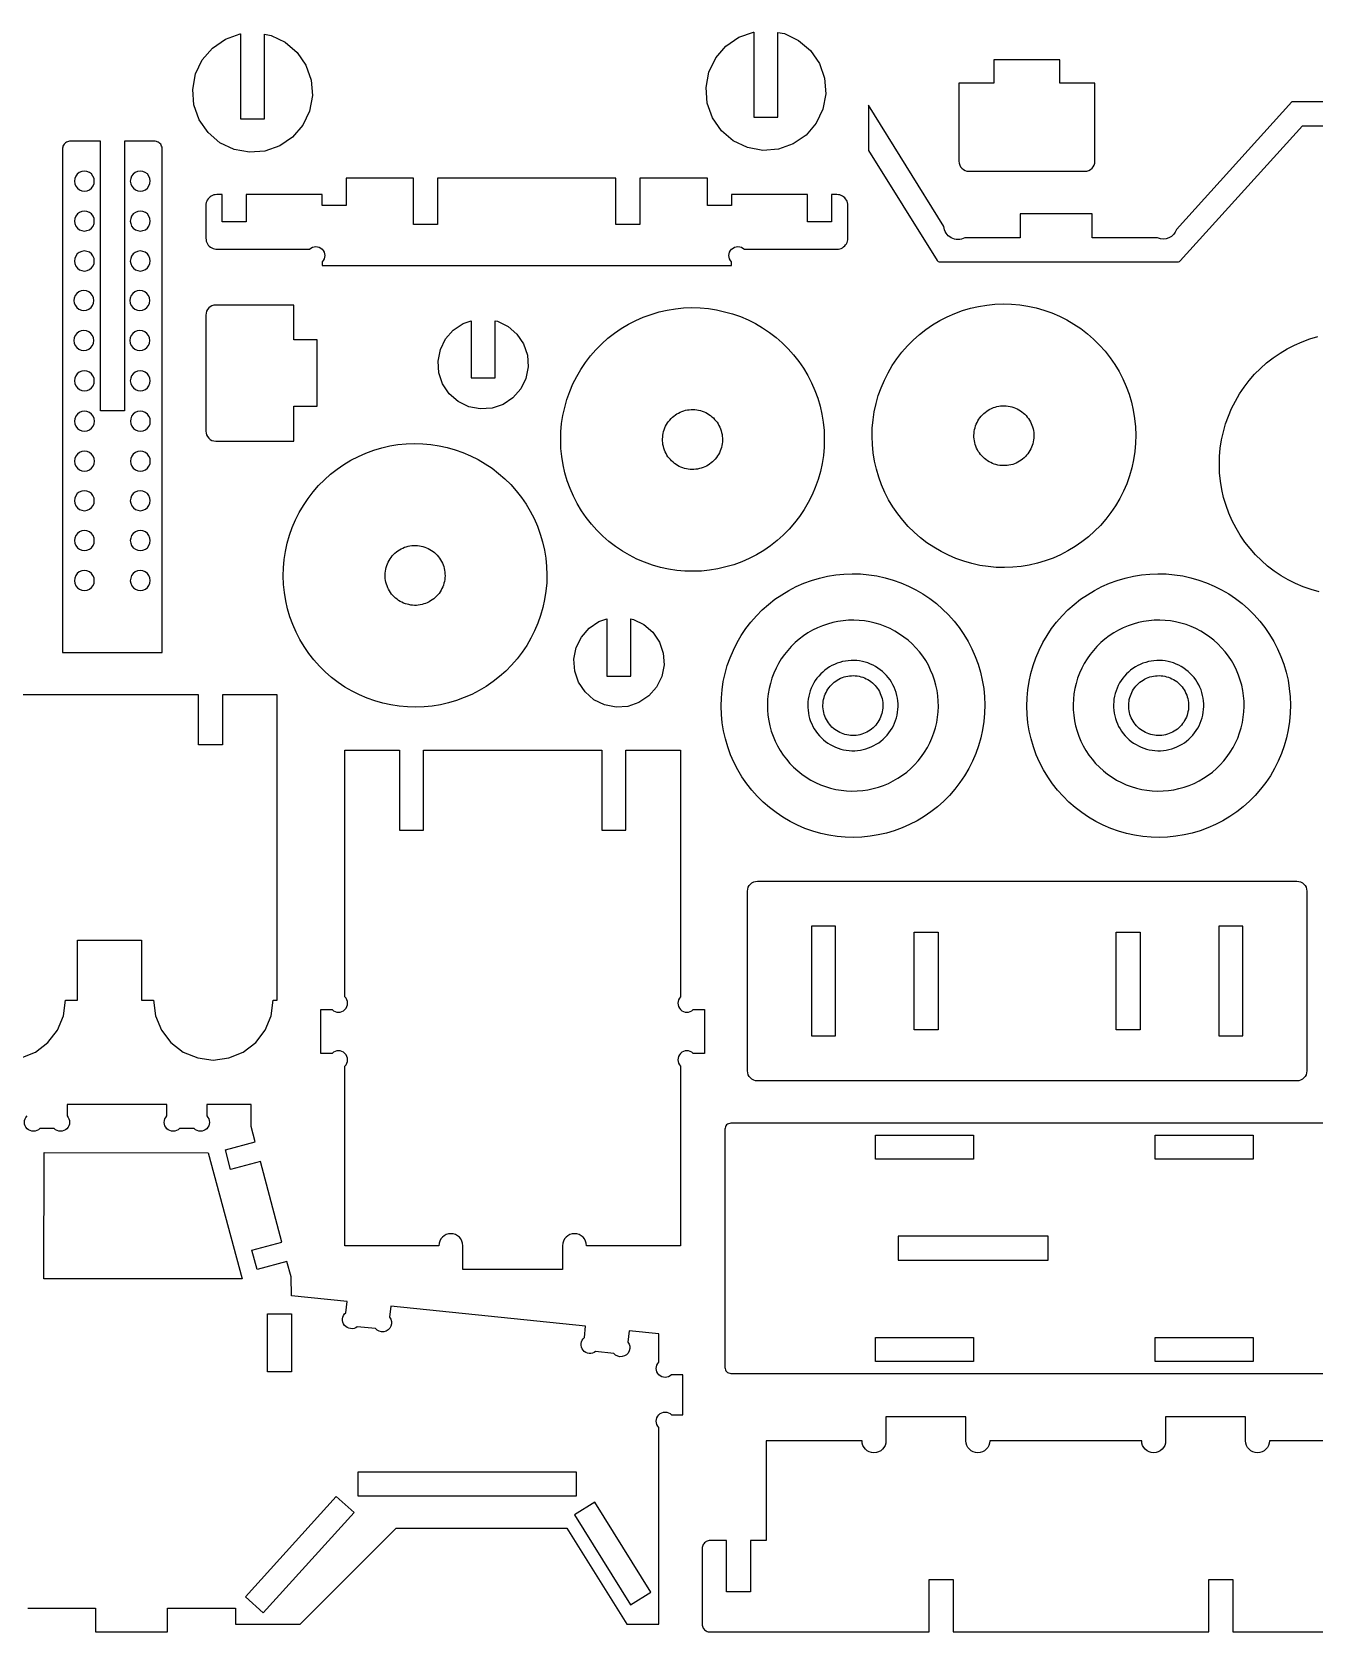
# Model space of a CAD drawing. Extents: x 0.7 to 47.3, y 0.7 to 17.5.
# Drawn here: x 11.88 to 25.25, y 0.72 to 17.41 of the extents above; entities that cross this region are included whole.
import ezdxf

# ---------------------------------------------------------------- set-up
doc = ezdxf.new("R2010")
doc.units = 0
doc.header["$MEASUREMENT"] = 0
for name, color, linetype in [('EXT', 1, 'CONTINUOUS'), ('INT', 150, 'CONTINUOUS'), ('POCKET_1_1MM', 105, 'CONTINUOUS')]:
    doc.layers.add(name, color=color, linetype=linetype)

msp = doc.modelspace()

# ---------------------------------------------------------------- linework, layer by layer
at = {"layer": 'EXT'}
for points in [[(14.596, 16.311), (14.462, 16.219), (14.308, 16.165), (14.146, 16.152), (13.985, 16.182), (13.838, 16.252), (13.714, 16.358), (13.621, 16.492), (13.567, 16.646), (13.554, 16.809), (13.584, 16.969), (13.654, 17.116), (13.76, 17.24), (13.895, 17.333), (14.048, 17.387), (14.053, 17.387), (14.053, 16.5), (14.303, 16.5), (14.303, 17.383), (14.372, 17.37), (14.519, 17.3), (14.643, 17.194), (14.735, 17.06), (14.79, 16.906), (14.802, 16.743), (14.773, 16.583), (14.702, 16.435)], [(19.951, 16.331), (19.816, 16.239), (19.663, 16.184), (19.5, 16.172), (19.339, 16.201), (19.192, 16.272), (19.068, 16.377), (18.976, 16.512), (18.921, 16.666), (18.909, 16.828), (18.938, 16.989), (19.009, 17.136), (19.115, 17.26), (19.249, 17.353), (19.403, 17.407), (19.407, 17.407), (19.407, 16.519), (19.657, 16.519), (19.657, 17.403), (19.726, 17.39), (19.873, 17.32), (19.997, 17.214), (20.09, 17.079), (20.144, 16.926), (20.157, 16.763), (20.127, 16.602), (20.057, 16.455)], [(12.247, 16.262), (12.237, 16.257), (12.228, 16.251), (12.22, 16.244), (12.212, 16.236), (12.206, 16.227), (12.201, 16.217), (12.198, 16.207), (12.196, 16.196), (12.195, 16.185), (12.195, 10.935), (13.237, 10.935), (13.237, 16.185), (13.236, 16.196), (13.234, 16.207), (13.23, 16.217), (13.226, 16.227), (13.22, 16.236), (13.212, 16.244), (13.204, 16.251), (13.195, 16.257), (13.185, 16.262), (13.175, 16.266), (13.164, 16.268), (13.153, 16.269), (12.841, 16.269), (12.841, 13.456), (12.591, 13.456), (12.591, 16.269), (12.278, 16.269), (12.268, 16.268), (12.257, 16.266)], [(17.831, 12.15), (17.769, 12.211), (17.712, 12.275), (17.659, 12.343), (17.61, 12.414), (17.565, 12.488), (17.526, 12.565), (17.491, 12.644), (17.461, 12.725), (17.437, 12.808), (17.418, 12.892), (17.404, 12.978), (17.395, 13.064), (17.392, 13.15), (17.394, 13.236), (17.402, 13.322), (17.415, 13.408), (17.434, 13.492), (17.457, 13.575), (17.486, 13.657), (17.52, 13.736), (17.559, 13.813), (17.602, 13.888), (17.651, 13.959), (17.703, 14.028), (17.76, 14.093), (17.821, 14.154), (17.885, 14.212), (17.953, 14.265), (18.024, 14.314), (18.099, 14.358), (18.175, 14.398), (18.254, 14.433), (18.336, 14.462), (18.418, 14.487), (18.503, 14.506), (18.588, 14.52), (18.674, 14.529), (18.76, 14.532), (18.846, 14.529), (18.933, 14.522), (19.018, 14.509), (19.102, 14.49), (19.185, 14.467), (19.267, 14.438), (19.346, 14.404), (19.423, 14.365), (19.498, 14.321), (19.57, 14.273), (19.638, 14.221), (19.703, 14.164), (19.765, 14.103), (19.822, 14.039), (19.875, 13.971), (19.924, 13.899), (19.969, 13.825), (20.008, 13.748), (20.043, 13.669), (20.073, 13.588), (20.097, 13.505), (20.116, 13.421), (20.13, 13.336), (20.139, 13.25), (20.142, 13.164), (20.14, 13.077), (20.132, 12.991), (20.119, 12.906), (20.101, 12.822), (20.077, 12.738), (20.048, 12.657), (20.014, 12.578), (19.975, 12.5), (19.932, 12.426), (19.883, 12.354), (19.831, 12.286), (19.774, 12.221), (19.713, 12.159), (19.649, 12.102), (19.581, 12.048), (19.51, 12), (19.435, 11.955), (19.359, 11.916), (19.28, 11.881), (19.198, 11.851), (19.116, 11.827), (19.031, 11.807), (18.946, 11.793), (18.86, 11.785), (18.774, 11.782), (18.688, 11.784), (18.602, 11.792), (18.516, 11.805), (18.432, 11.823), (18.349, 11.847), (18.267, 11.876), (18.188, 11.91), (18.111, 11.949), (18.036, 11.992), (17.964, 12.04), (17.896, 12.093)], [(21.079, 12.189), (21.017, 12.25), (20.96, 12.314), (20.907, 12.382), (20.858, 12.454), (20.813, 12.528), (20.774, 12.604), (20.739, 12.684), (20.709, 12.765), (20.685, 12.848), (20.666, 12.932), (20.652, 13.017), (20.643, 13.103), (20.64, 13.189), (20.642, 13.276), (20.65, 13.362), (20.663, 13.447), (20.682, 13.531), (20.705, 13.614), (20.734, 13.696), (20.768, 13.775), (20.807, 13.853), (20.85, 13.927), (20.899, 13.999), (20.951, 14.067), (21.008, 14.132), (21.069, 14.194), (21.133, 14.251), (21.201, 14.304), (21.272, 14.353), (21.347, 14.398), (21.423, 14.437), (21.502, 14.472), (21.584, 14.502), (21.666, 14.526), (21.751, 14.545), (21.836, 14.559), (21.922, 14.568), (22.008, 14.571), (22.095, 14.569), (22.181, 14.561), (22.266, 14.548), (22.35, 14.53), (22.433, 14.506), (22.515, 14.477), (22.594, 14.443), (22.671, 14.404), (22.746, 14.361), (22.818, 14.313), (22.886, 14.26), (22.951, 14.203), (23.013, 14.142), (23.07, 14.078), (23.123, 14.01), (23.172, 13.939), (23.217, 13.865), (23.256, 13.788), (23.291, 13.709), (23.321, 13.628), (23.345, 13.545), (23.364, 13.461), (23.378, 13.375), (23.387, 13.289), (23.39, 13.203), (23.388, 13.117), (23.38, 13.031), (23.367, 12.945), (23.349, 12.861), (23.325, 12.778), (23.296, 12.696), (23.262, 12.617), (23.223, 12.54), (23.18, 12.465), (23.131, 12.394), (23.079, 12.325), (23.022, 12.26), (22.961, 12.199), (22.897, 12.141), (22.829, 12.088), (22.758, 12.039), (22.683, 11.995), (22.607, 11.955), (22.528, 11.92), (22.446, 11.891), (22.364, 11.866), (22.279, 11.847), (22.194, 11.833), (22.108, 11.824), (22.022, 11.821), (21.936, 11.823), (21.85, 11.831), (21.764, 11.844), (21.68, 11.863), (21.597, 11.886), (21.515, 11.915), (21.436, 11.949), (21.359, 11.988), (21.284, 12.032), (21.212, 12.08), (21.144, 12.132)], [(16.894, 13.591), (16.792, 13.523), (16.676, 13.483), (16.553, 13.475), (16.433, 13.498), (16.322, 13.553), (16.23, 13.633), (16.161, 13.736), (16.121, 13.852), (16.113, 13.974), (16.137, 14.095), (16.191, 14.205), (16.272, 14.298), (16.374, 14.366), (16.458, 14.395), (16.458, 13.799), (16.708, 13.799), (16.708, 14.396), (16.734, 14.391), (16.844, 14.336), (16.936, 14.256), (17.005, 14.154), (17.045, 14.037), (17.053, 13.915), (17.029, 13.794), (16.975, 13.684)], [(14.937, 10.732), (14.876, 10.793), (14.818, 10.858), (14.765, 10.926), (14.716, 10.997), (14.672, 11.071), (14.632, 11.148), (14.597, 11.227), (14.568, 11.308), (14.543, 11.391), (14.524, 11.475), (14.51, 11.56), (14.501, 11.646), (14.498, 11.733), (14.501, 11.819), (14.508, 11.905), (14.521, 11.99), (14.54, 12.075), (14.563, 12.158), (14.592, 12.239), (14.626, 12.319), (14.665, 12.396), (14.709, 12.47), (14.757, 12.542), (14.809, 12.611), (14.866, 12.676), (14.927, 12.737), (14.992, 12.795), (15.06, 12.848), (15.131, 12.897), (15.205, 12.941), (15.282, 12.981), (15.361, 13.015), (15.442, 13.045), (15.525, 13.07), (15.609, 13.089), (15.694, 13.103), (15.78, 13.111), (15.866, 13.114), (15.953, 13.112), (16.039, 13.104), (16.124, 13.091), (16.209, 13.073), (16.292, 13.049), (16.373, 13.02), (16.453, 12.987), (16.53, 12.948), (16.604, 12.904), (16.676, 12.856), (16.744, 12.803), (16.81, 12.746), (16.871, 12.686), (16.928, 12.621), (16.982, 12.553), (17.031, 12.482), (17.075, 12.408), (17.115, 12.331), (17.149, 12.252), (17.179, 12.171), (17.203, 12.088), (17.223, 12.004), (17.237, 11.919), (17.245, 11.833), (17.248, 11.746), (17.246, 11.66), (17.238, 11.574), (17.225, 11.489), (17.207, 11.404), (17.183, 11.321), (17.154, 11.24), (17.12, 11.16), (17.082, 11.083), (17.038, 11.009), (16.99, 10.937), (16.937, 10.868), (16.88, 10.803), (16.82, 10.742), (16.755, 10.684), (16.687, 10.631), (16.616, 10.582), (16.542, 10.538), (16.465, 10.498), (16.386, 10.464), (16.305, 10.434), (16.222, 10.409), (16.138, 10.39), (16.052, 10.376), (15.967, 10.368), (15.88, 10.364), (15.794, 10.367), (15.708, 10.374), (15.622, 10.388), (15.538, 10.406), (15.455, 10.43), (15.374, 10.458), (15.294, 10.492), (15.217, 10.531), (15.142, 10.575), (15.071, 10.623), (15.002, 10.676)], [(19.504, 9.374), (19.443, 9.435), (19.385, 9.499), (19.332, 9.567), (19.283, 9.639), (19.239, 9.713), (19.199, 9.79), (19.164, 9.869), (19.135, 9.95), (19.11, 10.033), (19.091, 10.117), (19.077, 10.202), (19.068, 10.288), (19.065, 10.374), (19.068, 10.461), (19.075, 10.547), (19.088, 10.632), (19.107, 10.716), (19.13, 10.8), (19.159, 10.881), (19.193, 10.96), (19.232, 11.038), (19.276, 11.112), (19.324, 11.184), (19.376, 11.252), (19.433, 11.317), (19.494, 11.379), (19.558, 11.436), (19.626, 11.49), (19.698, 11.538), (19.772, 11.583), (19.849, 11.622), (19.928, 11.657), (20.009, 11.687), (20.092, 11.711), (20.176, 11.731), (20.261, 11.744), (20.347, 11.753), (20.433, 11.756), (20.52, 11.754), (20.606, 11.746), (20.691, 11.733), (20.776, 11.715), (20.859, 11.691), (20.94, 11.662), (21.019, 11.628), (21.097, 11.589), (21.171, 11.546), (21.243, 11.498), (21.311, 11.445), (21.376, 11.388), (21.438, 11.327), (21.495, 11.263), (21.549, 11.195), (21.597, 11.124), (21.642, 11.05), (21.681, 10.973), (21.716, 10.894), (21.746, 10.813), (21.77, 10.73), (21.79, 10.646), (21.804, 10.56), (21.812, 10.474), (21.815, 10.388), (21.813, 10.302), (21.805, 10.216), (21.792, 10.13), (21.774, 10.046), (21.75, 9.963), (21.721, 9.881), (21.687, 9.802), (21.648, 9.725), (21.605, 9.65), (21.557, 9.579), (21.504, 9.51), (21.447, 9.445), (21.387, 9.384), (21.322, 9.326), (21.254, 9.273), (21.183, 9.224), (21.109, 9.18), (21.032, 9.14), (20.953, 9.105), (20.872, 9.076), (20.789, 9.051), (20.705, 9.032), (20.619, 9.018), (20.533, 9.009), (20.447, 9.006), (20.361, 9.008), (20.275, 9.016), (20.189, 9.029), (20.105, 9.048), (20.022, 9.071), (19.94, 9.1), (19.861, 9.134), (19.784, 9.173), (19.709, 9.217), (19.638, 9.265), (19.569, 9.317)], [(22.693, 9.374), (22.632, 9.435), (22.574, 9.499), (22.521, 9.567), (22.472, 9.639), (22.428, 9.713), (22.388, 9.79), (22.353, 9.869), (22.324, 9.95), (22.299, 10.033), (22.28, 10.117), (22.266, 10.202), (22.257, 10.288), (22.254, 10.374), (22.257, 10.461), (22.264, 10.547), (22.277, 10.632), (22.296, 10.716), (22.319, 10.8), (22.348, 10.881), (22.382, 10.96), (22.421, 11.038), (22.465, 11.112), (22.513, 11.184), (22.565, 11.252), (22.622, 11.317), (22.683, 11.379), (22.747, 11.436), (22.815, 11.49), (22.887, 11.538), (22.961, 11.583), (23.038, 11.622), (23.117, 11.657), (23.198, 11.687), (23.281, 11.711), (23.365, 11.731), (23.45, 11.744), (23.536, 11.753), (23.622, 11.756), (23.709, 11.754), (23.795, 11.746), (23.88, 11.733), (23.964, 11.715), (24.048, 11.691), (24.129, 11.662), (24.208, 11.628), (24.286, 11.589), (24.36, 11.546), (24.432, 11.498), (24.5, 11.445), (24.565, 11.388), (24.627, 11.327), (24.684, 11.263), (24.738, 11.195), (24.786, 11.124), (24.831, 11.05), (24.87, 10.973), (24.905, 10.894), (24.935, 10.813), (24.959, 10.73), (24.979, 10.646), (24.992, 10.56), (25.001, 10.474), (25.004, 10.388), (25.002, 10.302), (24.994, 10.216), (24.981, 10.13), (24.963, 10.046), (24.939, 9.963), (24.91, 9.881), (24.876, 9.802), (24.837, 9.725), (24.794, 9.65), (24.746, 9.579), (24.693, 9.51), (24.636, 9.445), (24.575, 9.384), (24.511, 9.326), (24.443, 9.273), (24.372, 9.224), (24.298, 9.18), (24.221, 9.14), (24.142, 9.105), (24.061, 9.076), (23.978, 9.051), (23.894, 9.032), (23.808, 9.018), (23.722, 9.009), (23.636, 9.006), (23.55, 9.008), (23.464, 9.016), (23.378, 9.029), (23.294, 9.048), (23.211, 9.071), (23.129, 9.1), (23.05, 9.134), (22.973, 9.173), (22.898, 9.217), (22.827, 9.265), (22.758, 9.317)], [(18.311, 10.482), (18.209, 10.413), (18.093, 10.373), (17.97, 10.365), (17.85, 10.389), (17.739, 10.443), (17.647, 10.524), (17.578, 10.626), (17.539, 10.742), (17.53, 10.865), (17.554, 10.986), (17.608, 11.096), (17.689, 11.188), (17.791, 11.257), (17.875, 11.285), (17.875, 10.689), (18.125, 10.689), (18.125, 11.286), (18.151, 11.281), (18.261, 11.227), (18.354, 11.146), (18.422, 11.044), (18.462, 10.928), (18.47, 10.805), (18.446, 10.684), (18.392, 10.574)]]:
    msp.add_lwpolyline(points, close=True, dxfattribs=at)
for points in [[(21.91, 17.116), (21.91, 16.872), (21.546, 16.872), (21.546, 16.059, 0.414214), (21.65, 15.955), (22.861, 15.955, 0.414214), (22.965, 16.059), (22.965, 16.872), (22.6, 16.872), (22.6, 17.116)], [(13.81, 15.142), (14.771, 15.142, -1), (14.904, 15.009), (14.904, 14.971), (19.175, 14.971), (19.175, 15.009, -1), (19.308, 15.142), (20.289, 15.143), (20.303, 15.145), (20.318, 15.15), (20.331, 15.157), (20.343, 15.165), (20.355, 15.175), (20.364, 15.186), (20.373, 15.198), (20.379, 15.212), (20.384, 15.226), (20.387, 15.241), (20.388, 15.255), (20.388, 15.597), (20.387, 15.612), (20.384, 15.627), (20.379, 15.641), (20.373, 15.654), (20.364, 15.666), (20.355, 15.678), (20.343, 15.687), (20.331, 15.696), (20.318, 15.702), (20.303, 15.707), (20.289, 15.71), (20.274, 15.711), (20.217, 15.711), (20.217, 15.426), (19.967, 15.426), (19.967, 15.711), (19.175, 15.711), (19.175, 15.597), (18.925, 15.597), (18.925, 15.882), (18.216, 15.882), (18.216, 15.398), (17.966, 15.398), (17.966, 15.882), (16.106, 15.882), (16.106, 15.398), (15.858, 15.398), (15.858, 15.882), (15.154, 15.882), (15.154, 15.597), (14.904, 15.597), (14.904, 15.711), (14.112, 15.711), (14.112, 15.426), (13.862, 15.426), (13.862, 15.711), (13.805, 15.711), (13.79, 15.71), (13.776, 15.707), (13.761, 15.702), (13.748, 15.696), (13.736, 15.687), (13.725, 15.678), (13.715, 15.666), (13.706, 15.654), (13.7, 15.641), (13.695, 15.627), (13.692, 15.612), (13.691, 15.597), (13.691, 15.255), (13.693, 15.24), (13.696, 15.225), (13.701, 15.211), (13.708, 15.198), (13.717, 15.185), (13.727, 15.174), (13.739, 15.164), (13.752, 15.156), (13.766, 15.149), (13.78, 15.145), (13.795, 15.142)], [(14.853, 14.195), (14.608, 14.195), (14.608, 14.559), (13.795, 14.559, 0.414214), (13.691, 14.455), (13.691, 13.244, 0.414214), (13.795, 13.14), (14.608, 13.14), (14.608, 13.505), (14.853, 13.505)], [(18.642, 9.915), (18.642, 7.343, 1), (18.775, 7.211), (18.892, 7.211), (18.892, 6.754), (18.775, 6.754, 1), (18.642, 6.621), (18.642, 4.748), (17.662, 4.748, 1), (17.412, 4.748), (17.412, 4.498), (16.372, 4.498), (16.372, 4.748, 1), (16.122, 4.748), (15.142, 4.748), (15.142, 6.621, 1), (15.009, 6.754), (14.892, 6.754), (14.892, 7.211), (15.009, 7.211, 1), (15.142, 7.343), (15.142, 9.915), (15.712, 9.915), (15.712, 9.082), (15.962, 9.082), (15.962, 9.915), (17.822, 9.915), (17.822, 9.082), (18.072, 9.082), (18.072, 9.915)], [(25.174, 8.446), (25.174, 6.571, -0.414214), (25.07, 6.467), (19.445, 6.467, -0.414214), (19.341, 6.571), (19.341, 8.446, -0.414214), (19.445, 8.55), (25.07, 8.55, -0.414214)], [(27.854, 6.025), (19.167, 6.025, 0.414214), (19.105, 5.963), (19.105, 3.478, 0.414214), (19.167, 3.416), (27.854, 3.416)]]:
    msp.add_lwpolyline(points, format="xyb", close=True, dxfattribs=at)
for points in [[(25.684, 16.677), (25.017, 16.677), (23.815, 15.348, -0.443906), (23.618, 15.26), (22.934, 15.26), (22.934, 15.51), (22.184, 15.51), (22.184, 15.26), (21.607, 15.26, -0.554248), (21.39, 15.38), (20.601, 16.643), (20.601, 16.172), (21.319, 15.022, 0.258593), (21.341, 15.01), (23.835, 15.01, 0.211979), (23.855, 15.019), (25.128, 16.427), (27.017, 16.427)], [(11.833, 0.969), (12.541, 0.969), (12.541, 0.719), (13.291, 0.719), (13.291, 0.969), (14, 0.969), (14, 0.802), (14.675, 0.802), (15.675, 1.802), (17.458, 1.802), (18.083, 0.802), (18.416, 0.802), (18.416, 2.852, -1), (18.549, 2.985), (18.666, 2.985), (18.666, 3.402), (18.549, 3.402, -1), (18.416, 3.534), (18.416, 3.827), (18.105, 3.859), (18.093, 3.743, -1), (17.947, 3.624), (17.757, 3.644, -1), (17.639, 3.79), (17.651, 3.907), (15.619, 4.118), (15.607, 4.002, -1), (15.461, 3.884), (15.27, 3.903, -1), (15.152, 4.049), (15.164, 4.166), (14.583, 4.226), (14.58, 4.423), (14.537, 4.584), (14.226, 4.501), (14.172, 4.703), (14.484, 4.786), (14.26, 5.627), (13.949, 5.544), (13.895, 5.747), (14.206, 5.83), (14.163, 5.99), (14.163, 6.219), (13.701, 6.219), (13.701, 6.101, -1), (13.568, 5.969), (13.417, 5.969, -1), (13.284, 6.101), (13.284, 6.219), (12.243, 6.219), (12.243, 6.101, -1), (12.11, 5.969), (11.959, 5.969, -1), (11.826, 6.101)], [(26.368, 2.713), (24.785, 2.713, -0.414214), (24.66, 2.588, -0.414214), (24.535, 2.713), (24.535, 2.963), (23.702, 2.963), (23.702, 2.713, -0.414214), (23.577, 2.588, -0.414214), (23.452, 2.713), (21.868, 2.713, -0.414214), (21.743, 2.588, -0.414214), (21.618, 2.713), (21.618, 2.963), (20.785, 2.963), (20.785, 2.713, -1), (20.535, 2.713), (19.535, 2.713), (19.535, 1.673), (19.371, 1.673), (19.371, 1.136), (19.121, 1.136), (19.121, 1.673), (18.952, 1.673), (18.941, 1.672), (18.93, 1.67), (18.92, 1.667), (18.91, 1.662), (18.901, 1.656), (18.893, 1.649), (18.886, 1.64), (18.88, 1.631), (18.875, 1.621), (18.871, 1.611), (18.869, 1.6), (18.868, 1.59), (18.868, 0.802), (18.869, 0.791), (18.871, 0.781), (18.875, 0.77), (18.88, 0.76), (18.886, 0.751), (18.893, 0.743), (18.901, 0.736), (18.91, 0.73), (18.92, 0.725), (18.93, 0.722), (18.941, 0.719), (18.952, 0.719), (21.237, 0.719), (21.237, 1.266), (21.487, 1.266), (21.487, 0.719), (24.154, 0.719), (24.154, 1.266), (24.404, 1.266), (24.404, 0.719), (32.804, 0.719)]]:
    msp.add_lwpolyline(points, format="xyb", dxfattribs=at)
for points in [[(25.302, 11.567), (25.219, 11.591), (25.137, 11.62), (25.058, 11.654), (24.981, 11.693), (24.906, 11.736), (24.834, 11.784), (24.766, 11.837), (24.701, 11.894), (24.639, 11.955), (24.582, 12.019), (24.529, 12.087), (24.48, 12.158), (24.436, 12.232), (24.396, 12.309), (24.361, 12.388), (24.332, 12.469), (24.307, 12.552), (24.288, 12.636), (24.274, 12.722), (24.265, 12.808), (24.262, 12.894), (24.264, 12.98), (24.272, 13.066), (24.285, 13.152), (24.304, 13.236), (24.327, 13.319), (24.356, 13.401), (24.39, 13.48), (24.429, 13.557), (24.472, 13.632), (24.521, 13.703), (24.573, 13.772), (24.63, 13.837), (24.691, 13.898), (24.755, 13.956), (24.823, 14.009), (24.895, 14.058), (24.969, 14.102), (25.045, 14.142), (25.125, 14.177), (25.206, 14.206), (25.288, 14.231)], [(11.764, 6.706), (11.914, 6.768), (12.044, 6.867), (12.143, 6.997), (12.206, 7.147), (12.227, 7.309), (12.352, 7.309), (12.352, 7.934), (13.019, 7.934), (13.019, 7.309), (13.144, 7.309), (13.165, 7.147), (13.227, 6.997), (13.327, 6.867), (13.456, 6.768), (13.607, 6.706), (13.769, 6.684), (13.93, 6.706), (14.081, 6.768), (14.211, 6.867), (14.31, 6.997), (14.372, 7.147), (14.394, 7.309), (14.435, 7.309), (14.435, 10.492), (13.865, 10.492), (13.865, 9.971), (13.615, 9.971), (13.615, 10.492), (11.756, 10.492)]]:
    msp.add_lwpolyline(points, dxfattribs=at)
at = {"layer": 'INT'}
for points in [[(12.371, 15.942), (12.35, 15.925), (12.334, 15.903), (12.323, 15.878), (12.32, 15.851), (12.324, 15.824), (12.335, 15.799), (12.351, 15.778), (12.373, 15.761), (12.398, 15.751), (12.425, 15.748), (12.452, 15.752), (12.477, 15.762), (12.499, 15.779), (12.515, 15.801), (12.525, 15.826), (12.528, 15.853), (12.525, 15.88), (12.514, 15.905), (12.497, 15.926), (12.476, 15.943), (12.45, 15.953), (12.423, 15.956), (12.396, 15.952)], [(12.955, 15.942), (12.933, 15.925), (12.917, 15.903), (12.907, 15.878), (12.903, 15.851), (12.907, 15.824), (12.918, 15.799), (12.935, 15.778), (12.956, 15.761), (12.982, 15.751), (13.009, 15.748), (13.035, 15.752), (13.06, 15.762), (13.082, 15.779), (13.098, 15.801), (13.108, 15.826), (13.112, 15.853), (13.108, 15.88), (13.097, 15.905), (13.081, 15.926), (13.059, 15.943), (13.034, 15.953), (13.007, 15.956), (12.98, 15.952)], [(12.372, 15.525), (12.351, 15.509), (12.334, 15.487), (12.324, 15.462), (12.32, 15.435), (12.324, 15.408), (12.334, 15.383), (12.351, 15.362), (12.372, 15.345), (12.397, 15.335), (12.424, 15.331), (12.451, 15.335), (12.476, 15.345), (12.498, 15.362), (12.515, 15.383), (12.525, 15.408), (12.528, 15.435), (12.525, 15.462), (12.515, 15.487), (12.498, 15.509), (12.476, 15.525), (12.451, 15.536), (12.424, 15.539), (12.397, 15.536)], [(12.956, 15.525), (12.934, 15.509), (12.917, 15.487), (12.907, 15.462), (12.903, 15.435), (12.907, 15.408), (12.917, 15.383), (12.934, 15.362), (12.956, 15.345), (12.981, 15.335), (13.008, 15.331), (13.035, 15.335), (13.06, 15.345), (13.081, 15.362), (13.098, 15.383), (13.108, 15.408), (13.112, 15.435), (13.108, 15.462), (13.098, 15.487), (13.081, 15.509), (13.06, 15.525), (13.035, 15.536), (13.008, 15.539), (12.981, 15.536)], [(12.371, 15.108), (12.35, 15.092), (12.334, 15.07), (12.323, 15.045), (12.32, 15.018), (12.324, 14.991), (12.335, 14.966), (12.351, 14.944), (12.373, 14.928), (12.398, 14.918), (12.425, 14.914), (12.452, 14.918), (12.477, 14.929), (12.499, 14.946), (12.515, 14.967), (12.525, 14.993), (12.528, 15.02), (12.525, 15.046), (12.514, 15.071), (12.497, 15.093), (12.476, 15.109), (12.45, 15.119), (12.423, 15.123), (12.396, 15.119)], [(12.955, 15.108), (12.933, 15.092), (12.917, 15.07), (12.907, 15.045), (12.903, 15.018), (12.907, 14.991), (12.918, 14.966), (12.935, 14.944), (12.956, 14.928), (12.982, 14.918), (13.009, 14.914), (13.035, 14.918), (13.06, 14.929), (13.082, 14.946), (13.098, 14.967), (13.108, 14.993), (13.112, 15.02), (13.108, 15.046), (13.097, 15.071), (13.081, 15.093), (13.059, 15.109), (13.034, 15.119), (13.007, 15.123), (12.98, 15.119)], [(12.367, 14.696), (12.345, 14.679), (12.329, 14.658), (12.319, 14.632), (12.315, 14.605), (12.319, 14.579), (12.33, 14.553), (12.346, 14.532), (12.368, 14.516), (12.393, 14.505), (12.42, 14.502), (12.447, 14.506), (12.472, 14.517), (12.494, 14.533), (12.51, 14.555), (12.52, 14.58), (12.524, 14.607), (12.52, 14.634), (12.509, 14.659), (12.492, 14.681), (12.471, 14.697), (12.446, 14.707), (12.419, 14.71), (12.392, 14.707)], [(12.95, 14.696), (12.929, 14.679), (12.912, 14.658), (12.902, 14.632), (12.899, 14.605), (12.902, 14.579), (12.913, 14.553), (12.93, 14.532), (12.951, 14.516), (12.977, 14.505), (13.004, 14.502), (13.031, 14.506), (13.056, 14.517), (13.077, 14.533), (13.093, 14.555), (13.104, 14.58), (13.107, 14.607), (13.103, 14.634), (13.093, 14.659), (13.076, 14.681), (13.054, 14.697), (13.029, 14.707), (13.002, 14.71), (12.975, 14.707)], [(12.367, 14.28), (12.346, 14.263), (12.329, 14.242), (12.319, 14.217), (12.315, 14.19), (12.319, 14.163), (12.329, 14.138), (12.346, 14.116), (12.367, 14.099), (12.392, 14.089), (12.419, 14.085), (12.446, 14.089), (12.472, 14.099), (12.493, 14.116), (12.51, 14.138), (12.52, 14.163), (12.524, 14.19), (12.52, 14.217), (12.51, 14.242), (12.493, 14.263), (12.472, 14.28), (12.446, 14.29), (12.419, 14.294), (12.392, 14.29)], [(12.951, 14.28), (12.929, 14.263), (12.913, 14.242), (12.902, 14.217), (12.899, 14.19), (12.902, 14.163), (12.913, 14.138), (12.929, 14.116), (12.951, 14.099), (12.976, 14.089), (13.003, 14.085), (13.03, 14.089), (13.055, 14.099), (13.076, 14.116), (13.093, 14.138), (13.103, 14.163), (13.107, 14.19), (13.103, 14.217), (13.093, 14.242), (13.076, 14.263), (13.055, 14.28), (13.03, 14.29), (13.003, 14.294), (12.976, 14.29)], [(12.371, 13.858), (12.35, 13.842), (12.334, 13.82), (12.323, 13.795), (12.32, 13.768), (12.324, 13.741), (12.335, 13.716), (12.351, 13.694), (12.373, 13.678), (12.398, 13.668), (12.425, 13.664), (12.452, 13.668), (12.477, 13.679), (12.499, 13.696), (12.515, 13.717), (12.525, 13.743), (12.528, 13.77), (12.525, 13.796), (12.514, 13.821), (12.497, 13.843), (12.476, 13.859), (12.45, 13.869), (12.423, 13.873), (12.396, 13.869)], [(12.955, 13.858), (12.933, 13.842), (12.917, 13.82), (12.907, 13.795), (12.903, 13.768), (12.907, 13.741), (12.918, 13.716), (12.935, 13.694), (12.956, 13.678), (12.982, 13.668), (13.009, 13.664), (13.035, 13.668), (13.06, 13.679), (13.082, 13.696), (13.098, 13.717), (13.108, 13.743), (13.112, 13.77), (13.108, 13.796), (13.097, 13.821), (13.081, 13.843), (13.059, 13.859), (13.034, 13.869), (13.007, 13.873), (12.98, 13.869)], [(12.372, 13.437), (12.351, 13.42), (12.334, 13.399), (12.324, 13.374), (12.321, 13.347), (12.324, 13.32), (12.335, 13.295), (12.352, 13.273), (12.374, 13.257), (12.399, 13.247), (12.426, 13.243), (12.453, 13.247), (12.478, 13.258), (12.499, 13.274), (12.515, 13.296), (12.526, 13.321), (12.529, 13.348), (12.525, 13.375), (12.515, 13.4), (12.498, 13.422), (12.476, 13.438), (12.451, 13.448), (12.424, 13.452), (12.397, 13.448)], [(12.955, 13.437), (12.934, 13.42), (12.917, 13.399), (12.907, 13.374), (12.904, 13.347), (12.908, 13.32), (12.918, 13.295), (12.935, 13.273), (12.957, 13.257), (12.982, 13.247), (13.009, 13.243), (13.036, 13.247), (13.061, 13.258), (13.082, 13.274), (13.099, 13.296), (13.109, 13.321), (13.112, 13.348), (13.109, 13.375), (13.098, 13.4), (13.081, 13.422), (13.059, 13.438), (13.034, 13.448), (13.007, 13.452), (12.98, 13.448)], [(18.523, 12.962), (18.511, 12.977), (18.5, 12.994), (18.491, 13.011), (18.482, 13.029), (18.475, 13.047), (18.468, 13.065), (18.463, 13.084), (18.459, 13.103), (18.456, 13.123), (18.455, 13.143), (18.455, 13.162), (18.456, 13.182), (18.458, 13.201), (18.461, 13.221), (18.466, 13.24), (18.472, 13.258), (18.478, 13.277), (18.487, 13.295), (18.496, 13.312), (18.506, 13.329), (18.517, 13.345), (18.53, 13.36), (18.543, 13.375), (18.557, 13.388), (18.572, 13.401), (18.588, 13.413), (18.604, 13.423), (18.621, 13.433), (18.639, 13.442), (18.657, 13.449), (18.676, 13.456), (18.695, 13.461), (18.714, 13.465), (18.733, 13.467), (18.753, 13.469), (18.772, 13.469), (18.792, 13.468), (18.811, 13.466), (18.831, 13.463), (18.85, 13.458), (18.869, 13.452), (18.887, 13.445), (18.905, 13.437), (18.922, 13.428), (18.939, 13.418), (18.955, 13.406), (18.97, 13.394), (18.985, 13.381), (18.998, 13.367), (19.011, 13.352), (19.023, 13.336), (19.034, 13.32), (19.043, 13.303), (19.052, 13.285), (19.059, 13.267), (19.066, 13.248), (19.071, 13.229), (19.075, 13.21), (19.078, 13.191), (19.079, 13.171), (19.079, 13.151), (19.079, 13.132), (19.076, 13.112), (19.073, 13.093), (19.068, 13.074), (19.063, 13.055), (19.056, 13.037), (19.047, 13.019), (19.038, 13.002), (19.028, 12.985), (19.017, 12.969), (19.004, 12.953), (18.991, 12.939), (18.977, 12.925), (18.962, 12.913), (18.946, 12.901), (18.93, 12.89), (18.913, 12.88), (18.895, 12.872), (18.877, 12.864), (18.858, 12.858), (18.84, 12.853), (18.82, 12.849), (18.801, 12.846), (18.781, 12.845), (18.762, 12.844), (18.742, 12.845), (18.723, 12.847), (18.703, 12.851), (18.684, 12.855), (18.665, 12.861), (18.647, 12.868), (18.629, 12.876), (18.612, 12.886), (18.595, 12.896), (18.579, 12.907), (18.564, 12.919), (18.549, 12.933), (18.536, 12.947)], [(21.771, 13.001), (21.759, 13.017), (21.748, 13.033), (21.739, 13.05), (21.73, 13.068), (21.723, 13.086), (21.716, 13.105), (21.711, 13.124), (21.707, 13.143), (21.704, 13.162), (21.703, 13.182), (21.703, 13.202), (21.704, 13.221), (21.706, 13.241), (21.709, 13.26), (21.714, 13.279), (21.72, 13.298), (21.727, 13.316), (21.735, 13.334), (21.744, 13.351), (21.754, 13.368), (21.765, 13.384), (21.778, 13.399), (21.791, 13.414), (21.805, 13.428), (21.82, 13.44), (21.836, 13.452), (21.852, 13.463), (21.869, 13.473), (21.887, 13.481), (21.905, 13.489), (21.924, 13.495), (21.943, 13.5), (21.962, 13.504), (21.981, 13.507), (22.001, 13.508), (22.02, 13.509), (22.04, 13.508), (22.06, 13.505), (22.079, 13.502), (22.098, 13.497), (22.117, 13.492), (22.135, 13.485), (22.153, 13.477), (22.17, 13.467), (22.187, 13.457), (22.203, 13.446), (22.218, 13.433), (22.233, 13.42), (22.246, 13.406), (22.259, 13.391), (22.271, 13.375), (22.282, 13.359), (22.291, 13.342), (22.3, 13.324), (22.308, 13.306), (22.314, 13.288), (22.319, 13.269), (22.323, 13.249), (22.326, 13.23), (22.327, 13.21), (22.327, 13.191), (22.327, 13.171), (22.324, 13.152), (22.321, 13.132), (22.316, 13.113), (22.311, 13.094), (22.304, 13.076), (22.295, 13.058), (22.286, 13.041), (22.276, 13.024), (22.265, 13.008), (22.252, 12.993), (22.239, 12.978), (22.225, 12.965), (22.21, 12.952), (22.194, 12.94), (22.178, 12.929), (22.161, 12.92), (22.143, 12.911), (22.125, 12.904), (22.107, 12.897), (22.088, 12.892), (22.068, 12.888), (22.049, 12.885), (22.029, 12.884), (22.01, 12.884), (21.99, 12.885), (21.971, 12.887), (21.951, 12.89), (21.932, 12.895), (21.913, 12.901), (21.895, 12.908), (21.877, 12.916), (21.86, 12.925), (21.843, 12.935), (21.827, 12.947), (21.812, 12.959), (21.797, 12.972), (21.784, 12.986)], [(12.373, 13.021), (12.351, 13.004), (12.335, 12.983), (12.324, 12.958), (12.321, 12.931), (12.324, 12.904), (12.335, 12.879), (12.351, 12.857), (12.373, 12.841), (12.398, 12.83), (12.425, 12.827), (12.452, 12.83), (12.477, 12.841), (12.498, 12.857), (12.515, 12.879), (12.525, 12.904), (12.529, 12.931), (12.525, 12.958), (12.515, 12.983), (12.498, 13.004), (12.477, 13.021), (12.452, 13.031), (12.425, 13.035), (12.398, 13.031)], [(12.956, 13.021), (12.934, 13.004), (12.918, 12.983), (12.908, 12.958), (12.904, 12.931), (12.908, 12.904), (12.918, 12.879), (12.934, 12.857), (12.956, 12.841), (12.981, 12.83), (13.008, 12.827), (13.035, 12.83), (13.06, 12.841), (13.082, 12.857), (13.098, 12.879), (13.109, 12.904), (13.112, 12.931), (13.109, 12.958), (13.098, 12.983), (13.082, 13.004), (13.06, 13.021), (13.035, 13.031), (13.008, 13.035), (12.981, 13.031)], [(12.371, 12.608), (12.35, 12.592), (12.334, 12.57), (12.323, 12.545), (12.32, 12.518), (12.324, 12.491), (12.335, 12.466), (12.351, 12.444), (12.373, 12.428), (12.398, 12.418), (12.425, 12.414), (12.452, 12.418), (12.477, 12.429), (12.499, 12.446), (12.515, 12.467), (12.525, 12.493), (12.528, 12.52), (12.525, 12.546), (12.514, 12.571), (12.497, 12.593), (12.476, 12.609), (12.45, 12.619), (12.423, 12.623), (12.396, 12.619)], [(12.955, 12.608), (12.933, 12.592), (12.917, 12.57), (12.907, 12.545), (12.903, 12.518), (12.907, 12.491), (12.918, 12.466), (12.935, 12.444), (12.956, 12.428), (12.982, 12.418), (13.009, 12.414), (13.035, 12.418), (13.06, 12.429), (13.082, 12.446), (13.098, 12.467), (13.108, 12.493), (13.112, 12.52), (13.108, 12.546), (13.097, 12.571), (13.081, 12.593), (13.059, 12.609), (13.034, 12.619), (13.007, 12.623), (12.98, 12.619)], [(12.372, 12.192), (12.351, 12.176), (12.334, 12.154), (12.324, 12.129), (12.32, 12.102), (12.324, 12.075), (12.334, 12.05), (12.351, 12.028), (12.372, 12.012), (12.397, 12.001), (12.424, 11.998), (12.451, 12.001), (12.476, 12.012), (12.498, 12.028), (12.515, 12.05), (12.525, 12.075), (12.528, 12.102), (12.525, 12.129), (12.515, 12.154), (12.498, 12.176), (12.476, 12.192), (12.451, 12.203), (12.424, 12.206), (12.397, 12.203)], [(12.956, 12.192), (12.934, 12.176), (12.917, 12.154), (12.907, 12.129), (12.903, 12.102), (12.907, 12.075), (12.917, 12.05), (12.934, 12.028), (12.956, 12.012), (12.981, 12.001), (13.008, 11.998), (13.035, 12.001), (13.06, 12.012), (13.081, 12.028), (13.098, 12.05), (13.108, 12.075), (13.112, 12.102), (13.108, 12.129), (13.098, 12.154), (13.081, 12.176), (13.06, 12.192), (13.035, 12.203), (13.008, 12.206), (12.981, 12.203)], [(15.629, 11.544), (15.617, 11.56), (15.607, 11.577), (15.597, 11.594), (15.588, 11.611), (15.581, 11.629), (15.574, 11.648), (15.569, 11.667), (15.565, 11.686), (15.563, 11.706), (15.561, 11.725), (15.561, 11.745), (15.562, 11.764), (15.564, 11.784), (15.567, 11.803), (15.572, 11.822), (15.578, 11.841), (15.585, 11.859), (15.593, 11.877), (15.602, 11.895), (15.612, 11.911), (15.624, 11.927), (15.636, 11.943), (15.649, 11.957), (15.663, 11.971), (15.678, 11.984), (15.694, 11.995), (15.71, 12.006), (15.727, 12.016), (15.745, 12.024), (15.763, 12.032), (15.782, 12.038), (15.801, 12.043), (15.82, 12.047), (15.839, 12.05), (15.859, 12.052), (15.879, 12.052), (15.898, 12.051), (15.918, 12.049), (15.937, 12.045), (15.956, 12.041), (15.975, 12.035), (15.993, 12.028), (16.011, 12.02), (16.029, 12.011), (16.045, 12), (16.061, 11.989), (16.077, 11.977), (16.091, 11.964), (16.105, 11.949), (16.117, 11.934), (16.129, 11.919), (16.14, 11.902), (16.15, 11.885), (16.158, 11.868), (16.166, 11.849), (16.172, 11.831), (16.177, 11.812), (16.181, 11.793), (16.184, 11.773), (16.185, 11.754), (16.186, 11.734), (16.185, 11.714), (16.183, 11.695), (16.179, 11.676), (16.175, 11.657), (16.169, 11.638), (16.162, 11.619), (16.154, 11.602), (16.145, 11.584), (16.134, 11.568), (16.123, 11.551), (16.111, 11.536), (16.097, 11.522), (16.083, 11.508), (16.068, 11.495), (16.053, 11.484), (16.036, 11.473), (16.019, 11.463), (16.001, 11.454), (15.983, 11.447), (15.965, 11.441), (15.946, 11.435), (15.927, 11.432), (15.907, 11.429), (15.888, 11.427), (15.868, 11.427), (15.848, 11.428), (15.829, 11.43), (15.809, 11.434), (15.79, 11.438), (15.772, 11.444), (15.753, 11.451), (15.735, 11.459), (15.718, 11.468), (15.701, 11.479), (15.685, 11.49), (15.67, 11.502), (15.656, 11.515), (15.642, 11.529)], [(12.371, 11.775), (12.35, 11.758), (12.334, 11.737), (12.323, 11.711), (12.32, 11.684), (12.324, 11.657), (12.335, 11.632), (12.351, 11.611), (12.373, 11.595), (12.398, 11.584), (12.425, 11.581), (12.452, 11.585), (12.477, 11.596), (12.499, 11.612), (12.515, 11.634), (12.525, 11.659), (12.528, 11.686), (12.525, 11.713), (12.514, 11.738), (12.497, 11.76), (12.476, 11.776), (12.45, 11.786), (12.423, 11.789), (12.396, 11.786)], [(12.955, 11.775), (12.933, 11.758), (12.917, 11.737), (12.907, 11.711), (12.903, 11.684), (12.907, 11.657), (12.918, 11.632), (12.935, 11.611), (12.956, 11.595), (12.982, 11.584), (13.009, 11.581), (13.035, 11.585), (13.06, 11.596), (13.082, 11.612), (13.098, 11.634), (13.108, 11.659), (13.112, 11.686), (13.108, 11.713), (13.097, 11.738), (13.081, 11.76), (13.059, 11.776), (13.034, 11.786), (13.007, 11.789), (12.98, 11.786)], [(20.196, 10.186), (20.184, 10.202), (20.174, 10.218), (20.164, 10.235), (20.155, 10.253), (20.148, 10.271), (20.141, 10.29), (20.136, 10.309), (20.132, 10.328), (20.13, 10.347), (20.128, 10.367), (20.128, 10.387), (20.129, 10.406), (20.131, 10.426), (20.134, 10.445), (20.139, 10.464), (20.145, 10.483), (20.152, 10.501), (20.16, 10.519), (20.169, 10.536), (20.179, 10.553), (20.191, 10.569), (20.203, 10.584), (20.216, 10.599), (20.23, 10.613), (20.245, 10.625), (20.261, 10.637), (20.277, 10.648), (20.294, 10.658), (20.312, 10.666), (20.33, 10.674), (20.349, 10.68), (20.368, 10.685), (20.387, 10.689), (20.406, 10.692), (20.426, 10.693), (20.446, 10.694), (20.465, 10.693), (20.485, 10.691), (20.504, 10.687), (20.523, 10.682), (20.542, 10.677), (20.56, 10.67), (20.578, 10.662), (20.595, 10.652), (20.612, 10.642), (20.628, 10.631), (20.644, 10.619), (20.658, 10.605), (20.672, 10.591), (20.684, 10.576), (20.696, 10.561), (20.707, 10.544), (20.717, 10.527), (20.725, 10.509), (20.733, 10.491), (20.739, 10.473), (20.744, 10.454), (20.748, 10.434), (20.751, 10.415), (20.752, 10.395), (20.753, 10.376), (20.752, 10.356), (20.75, 10.337), (20.746, 10.317), (20.742, 10.298), (20.736, 10.28), (20.729, 10.261), (20.721, 10.243), (20.711, 10.226), (20.701, 10.209), (20.69, 10.193), (20.678, 10.178), (20.664, 10.163), (20.65, 10.15), (20.635, 10.137), (20.62, 10.125), (20.603, 10.115), (20.586, 10.105), (20.568, 10.096), (20.55, 10.089), (20.532, 10.082), (20.513, 10.077), (20.494, 10.073), (20.474, 10.071), (20.455, 10.069), (20.435, 10.069), (20.415, 10.07), (20.396, 10.072), (20.376, 10.075), (20.357, 10.08), (20.339, 10.086), (20.32, 10.093), (20.302, 10.101), (20.285, 10.11), (20.268, 10.12), (20.252, 10.132), (20.237, 10.144), (20.222, 10.157), (20.209, 10.171)], [(23.385, 10.186), (23.373, 10.202), (23.363, 10.218), (23.353, 10.235), (23.344, 10.253), (23.337, 10.271), (23.33, 10.29), (23.325, 10.309), (23.321, 10.328), (23.319, 10.347), (23.317, 10.367), (23.317, 10.387), (23.318, 10.406), (23.32, 10.426), (23.323, 10.445), (23.328, 10.464), (23.334, 10.483), (23.341, 10.501), (23.349, 10.519), (23.358, 10.536), (23.368, 10.553), (23.38, 10.569), (23.392, 10.584), (23.405, 10.599), (23.419, 10.613), (23.434, 10.625), (23.45, 10.637), (23.466, 10.648), (23.483, 10.658), (23.501, 10.666), (23.519, 10.674), (23.538, 10.68), (23.557, 10.685), (23.576, 10.689), (23.595, 10.692), (23.615, 10.693), (23.635, 10.694), (23.654, 10.693), (23.674, 10.691), (23.693, 10.687), (23.712, 10.682), (23.731, 10.677), (23.749, 10.67), (23.767, 10.662), (23.784, 10.652), (23.801, 10.642), (23.817, 10.631), (23.833, 10.619), (23.847, 10.605), (23.861, 10.591), (23.873, 10.576), (23.885, 10.561), (23.896, 10.544), (23.906, 10.527), (23.914, 10.509), (23.922, 10.491), (23.928, 10.473), (23.933, 10.454), (23.937, 10.434), (23.94, 10.415), (23.941, 10.395), (23.942, 10.376), (23.941, 10.356), (23.939, 10.337), (23.935, 10.317), (23.931, 10.298), (23.925, 10.28), (23.918, 10.261), (23.91, 10.243), (23.9, 10.226), (23.89, 10.209), (23.879, 10.193), (23.867, 10.178), (23.853, 10.163), (23.839, 10.15), (23.824, 10.137), (23.809, 10.125), (23.792, 10.115), (23.775, 10.105), (23.757, 10.096), (23.739, 10.089), (23.721, 10.082), (23.702, 10.077), (23.683, 10.073), (23.663, 10.071), (23.643, 10.069), (23.624, 10.069), (23.604, 10.07), (23.585, 10.072), (23.565, 10.075), (23.546, 10.08), (23.528, 10.086), (23.509, 10.093), (23.491, 10.101), (23.474, 10.11), (23.457, 10.12), (23.441, 10.132), (23.426, 10.144), (23.411, 10.157), (23.398, 10.171)], [(20.257, 8.081), (20.007, 8.081), (20.007, 6.936), (20.257, 6.936)], [(21.078, 6.998), (21.078, 8.019), (21.328, 8.019), (21.328, 6.998)], [(23.437, 8.019), (23.437, 6.998), (23.187, 6.998), (23.187, 8.019)], [(24.507, 8.081), (24.257, 8.081), (24.257, 6.936), (24.507, 6.936)], [(20.676, 5.65), (20.676, 5.9), (21.697, 5.9), (21.697, 5.65)], [(23.593, 5.65), (23.593, 5.9), (24.614, 5.9), (24.614, 5.65)], [(13.716, 5.715), (14.071, 4.402), (12, 4.402), (12.004, 5.72)], [(22.475, 4.596), (22.475, 4.846), (20.912, 4.846), (20.912, 4.596)], [(14.583, 4.037), (14.583, 3.433), (14.333, 3.433), (14.333, 4.037)], [(20.676, 3.791), (21.697, 3.791), (21.697, 3.541), (20.676, 3.541)], [(23.593, 3.791), (24.614, 3.791), (24.614, 3.541), (23.593, 3.541)], [(17.552, 2.388), (17.552, 2.135), (15.281, 2.135), (15.281, 2.388)], [(15.237, 1.964), (14.29, 0.917), (14.104, 1.085), (15.052, 2.132)], [(17.747, 2.073), (17.535, 1.941), (18.121, 1.002), (18.333, 1.135)]]:
    msp.add_lwpolyline(points, close=True, dxfattribs=at)
at = {"layer": 'POCKET_1_1MM'}
for points in [[(19.822, 9.738), (19.864, 9.701), (19.908, 9.666), (19.954, 9.634), (20.002, 9.605), (20.051, 9.579), (20.102, 9.556), (20.155, 9.536), (20.208, 9.52), (20.263, 9.507), (20.318, 9.498), (20.374, 9.492), (20.43, 9.49), (20.486, 9.491), (20.542, 9.495), (20.597, 9.503), (20.652, 9.515), (20.706, 9.53), (20.759, 9.548), (20.811, 9.57), (20.861, 9.595), (20.909, 9.623), (20.956, 9.654), (21.001, 9.688), (21.043, 9.724), (21.083, 9.763), (21.121, 9.805), (21.155, 9.849), (21.188, 9.895), (21.217, 9.943), (21.243, 9.992), (21.265, 10.043), (21.285, 10.096), (21.301, 10.149), (21.314, 10.204), (21.324, 10.259), (21.329, 10.315), (21.332, 10.371), (21.331, 10.427), (21.326, 10.483), (21.318, 10.538), (21.306, 10.593), (21.291, 10.647), (21.273, 10.7), (21.251, 10.751), (21.227, 10.802), (21.199, 10.85), (21.168, 10.897), (21.134, 10.942), (21.097, 10.984), (21.058, 11.024), (21.017, 11.062), (20.973, 11.096), (20.927, 11.128), (20.879, 11.158), (20.829, 11.184), (20.778, 11.206), (20.726, 11.226), (20.672, 11.242), (20.617, 11.255), (20.562, 11.264), (20.507, 11.27), (20.451, 11.273), (20.395, 11.272), (20.339, 11.267), (20.283, 11.259), (20.229, 11.247), (20.175, 11.232), (20.122, 11.214), (20.07, 11.192), (20.02, 11.167), (19.971, 11.14), (19.925, 11.109), (19.88, 11.075), (19.837, 11.038), (19.797, 10.999), (19.76, 10.957), (19.725, 10.914), (19.693, 10.868), (19.664, 10.82), (19.638, 10.77), (19.615, 10.719), (19.595, 10.667), (19.579, 10.613), (19.566, 10.558), (19.557, 10.503), (19.551, 10.447), (19.549, 10.392), (19.55, 10.336), (19.554, 10.28), (19.562, 10.224), (19.574, 10.169), (19.589, 10.116), (19.607, 10.063), (19.629, 10.011), (19.654, 9.961), (19.682, 9.912), (19.713, 9.865), (19.747, 9.821), (19.783, 9.778)], [(23.011, 9.738), (23.053, 9.701), (23.097, 9.666), (23.143, 9.634), (23.191, 9.605), (23.24, 9.579), (23.291, 9.556), (23.344, 9.536), (23.397, 9.52), (23.452, 9.507), (23.507, 9.498), (23.563, 9.492), (23.619, 9.49), (23.675, 9.491), (23.731, 9.495), (23.786, 9.503), (23.841, 9.515), (23.895, 9.53), (23.948, 9.548), (23.999, 9.57), (24.05, 9.595), (24.098, 9.623), (24.145, 9.654), (24.19, 9.688), (24.232, 9.724), (24.272, 9.763), (24.31, 9.805), (24.344, 9.849), (24.376, 9.895), (24.406, 9.943), (24.432, 9.992), (24.454, 10.043), (24.474, 10.096), (24.49, 10.149), (24.503, 10.204), (24.512, 10.259), (24.518, 10.315), (24.521, 10.371), (24.52, 10.427), (24.515, 10.483), (24.507, 10.538), (24.495, 10.593), (24.48, 10.647), (24.462, 10.7), (24.44, 10.751), (24.416, 10.802), (24.388, 10.85), (24.357, 10.897), (24.323, 10.942), (24.286, 10.984), (24.247, 11.024), (24.206, 11.062), (24.162, 11.096), (24.116, 11.128), (24.068, 11.158), (24.018, 11.184), (23.967, 11.206), (23.915, 11.226), (23.861, 11.242), (23.806, 11.255), (23.751, 11.264), (23.696, 11.27), (23.64, 11.273), (23.584, 11.272), (23.528, 11.267), (23.472, 11.259), (23.418, 11.247), (23.364, 11.232), (23.311, 11.214), (23.259, 11.192), (23.209, 11.167), (23.16, 11.14), (23.114, 11.109), (23.069, 11.075), (23.026, 11.038), (22.986, 10.999), (22.949, 10.957), (22.914, 10.914), (22.882, 10.868), (22.853, 10.82), (22.827, 10.77), (22.804, 10.719), (22.784, 10.667), (22.768, 10.613), (22.755, 10.558), (22.746, 10.503), (22.74, 10.447), (22.738, 10.392), (22.739, 10.336), (22.743, 10.28), (22.751, 10.224), (22.763, 10.169), (22.778, 10.116), (22.796, 10.063), (22.818, 10.011), (22.843, 9.961), (22.871, 9.912), (22.902, 9.865), (22.936, 9.821), (22.972, 9.778)], [(20.111, 10.045), (20.132, 10.025), (20.155, 10.006), (20.179, 9.989), (20.204, 9.974), (20.231, 9.96), (20.257, 9.947), (20.285, 9.937), (20.313, 9.928), (20.342, 9.921), (20.371, 9.915), (20.4, 9.912), (20.43, 9.91), (20.46, 9.911), (20.489, 9.913), (20.518, 9.917), (20.547, 9.923), (20.576, 9.93), (20.604, 9.94), (20.631, 9.951), (20.658, 9.964), (20.684, 9.978), (20.709, 9.994), (20.732, 10.012), (20.755, 10.031), (20.776, 10.051), (20.796, 10.073), (20.815, 10.096), (20.832, 10.12), (20.848, 10.145), (20.862, 10.171), (20.874, 10.198), (20.885, 10.226), (20.894, 10.254), (20.901, 10.283), (20.906, 10.312), (20.909, 10.341), (20.911, 10.371), (20.911, 10.401), (20.909, 10.43), (20.905, 10.459), (20.899, 10.488), (20.891, 10.517), (20.882, 10.545), (20.871, 10.572), (20.858, 10.599), (20.843, 10.625), (20.827, 10.65), (20.809, 10.673), (20.79, 10.696), (20.77, 10.717), (20.748, 10.737), (20.725, 10.756), (20.701, 10.773), (20.676, 10.789), (20.65, 10.803), (20.623, 10.815), (20.595, 10.826), (20.567, 10.835), (20.539, 10.842), (20.509, 10.847), (20.48, 10.85), (20.45, 10.852), (20.421, 10.852), (20.391, 10.849), (20.362, 10.845), (20.333, 10.84), (20.305, 10.832), (20.276, 10.823), (20.249, 10.811), (20.222, 10.799), (20.197, 10.784), (20.172, 10.768), (20.148, 10.75), (20.125, 10.731), (20.104, 10.711), (20.084, 10.689), (20.065, 10.666), (20.048, 10.642), (20.033, 10.617), (20.019, 10.591), (20.006, 10.564), (19.996, 10.536), (19.987, 10.508), (19.98, 10.479), (19.975, 10.45), (19.971, 10.421), (19.97, 10.391), (19.97, 10.362), (19.972, 10.332), (19.976, 10.303), (19.982, 10.274), (19.989, 10.245), (19.999, 10.217), (20.01, 10.19), (20.023, 10.163), (20.037, 10.138), (20.053, 10.113), (20.071, 10.089), (20.09, 10.066)], [(23.3, 10.045), (23.321, 10.025), (23.344, 10.006), (23.368, 9.989), (23.393, 9.974), (23.42, 9.96), (23.446, 9.947), (23.474, 9.937), (23.502, 9.928), (23.531, 9.921), (23.56, 9.915), (23.589, 9.912), (23.619, 9.91), (23.649, 9.911), (23.678, 9.913), (23.707, 9.917), (23.736, 9.923), (23.765, 9.93), (23.793, 9.94), (23.82, 9.951), (23.847, 9.964), (23.873, 9.978), (23.898, 9.994), (23.921, 10.012), (23.944, 10.031), (23.965, 10.051), (23.985, 10.073), (24.004, 10.096), (24.021, 10.12), (24.037, 10.145), (24.051, 10.171), (24.063, 10.198), (24.074, 10.226), (24.083, 10.254), (24.09, 10.283), (24.095, 10.312), (24.098, 10.341), (24.1, 10.371), (24.1, 10.401), (24.098, 10.43), (24.094, 10.459), (24.088, 10.488), (24.08, 10.517), (24.071, 10.545), (24.06, 10.572), (24.047, 10.599), (24.032, 10.625), (24.016, 10.65), (23.998, 10.673), (23.979, 10.696), (23.959, 10.717), (23.937, 10.737), (23.914, 10.756), (23.89, 10.773), (23.865, 10.789), (23.839, 10.803), (23.812, 10.815), (23.784, 10.826), (23.756, 10.835), (23.727, 10.842), (23.698, 10.847), (23.669, 10.85), (23.639, 10.852), (23.61, 10.852), (23.58, 10.849), (23.551, 10.845), (23.522, 10.84), (23.494, 10.832), (23.465, 10.823), (23.438, 10.811), (23.411, 10.799), (23.386, 10.784), (23.361, 10.768), (23.337, 10.75), (23.314, 10.731), (23.293, 10.711), (23.273, 10.689), (23.254, 10.666), (23.237, 10.642), (23.222, 10.617), (23.208, 10.591), (23.195, 10.564), (23.185, 10.536), (23.176, 10.508), (23.169, 10.479), (23.163, 10.45), (23.16, 10.421), (23.158, 10.391), (23.159, 10.362), (23.161, 10.332), (23.165, 10.303), (23.171, 10.274), (23.178, 10.245), (23.188, 10.217), (23.199, 10.19), (23.212, 10.163), (23.226, 10.138), (23.242, 10.113), (23.26, 10.089), (23.279, 10.066)]]:
    msp.add_lwpolyline(points, close=True, dxfattribs=at)

doc.saveas('drawing.dxf')
